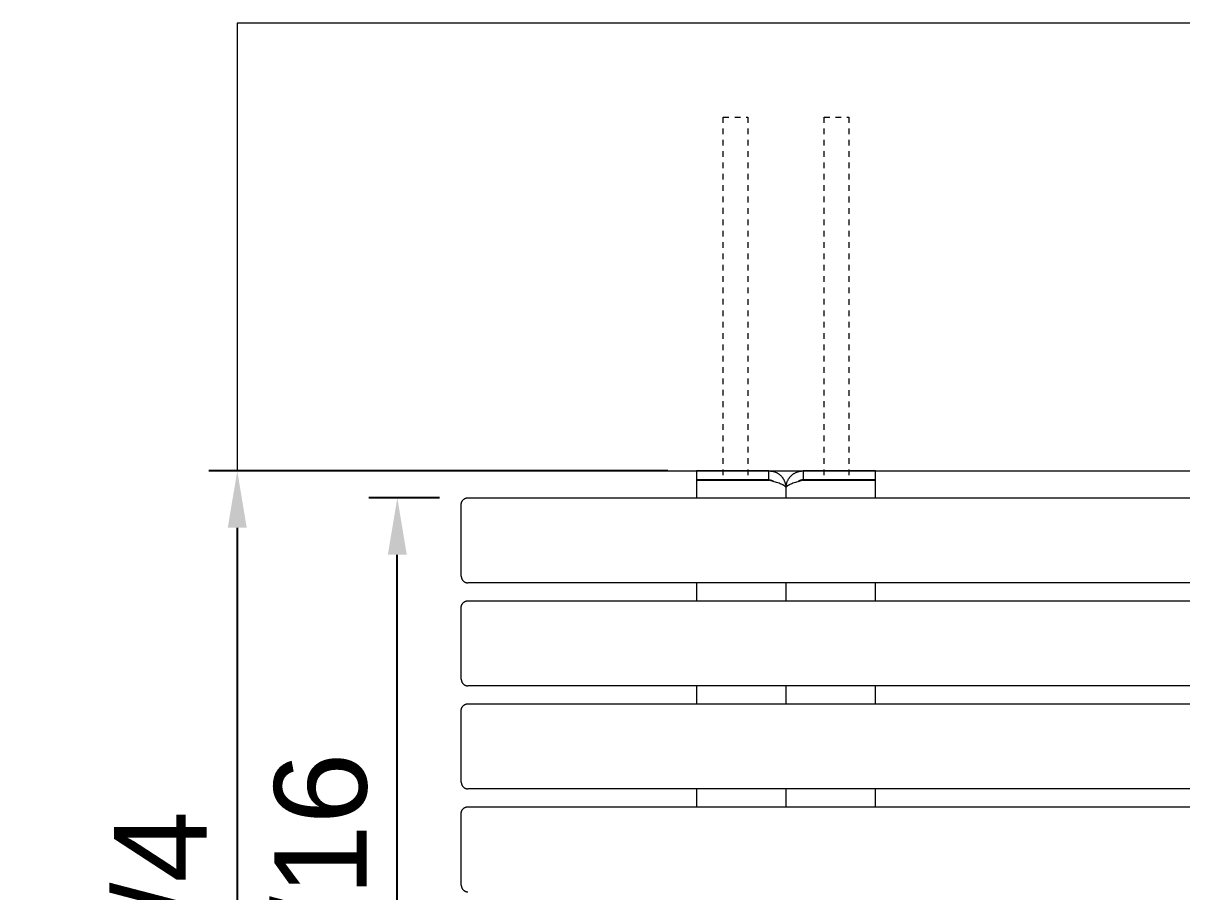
# Model space of a CAD drawing. Header units: inches. Extents: x -14 to 166, y -2 to 100.
# Drawn here: x -5.42 to 14.95, y 13.27 to 28.55 of the extents above; entities that cross this region are included whole.
import ezdxf

# ---------------------------------------------------------------- set-up
doc = ezdxf.new("R2010")
doc.units = ezdxf.units.IN
doc.linetypes.add('HIDDEN', pattern=[1.905, 1.27, -0.635])
for name, color, linetype, lineweight in [('ZANO_R', 7, 'Continuous', 0), ('ZANO_R_przerywana', 250, 'HIDDEN', 0), ('ZANO_W', 1, 'Continuous', 0)]:
    doc.layers.add(name, color=color, linetype=linetype, lineweight=lineweight)
doc.styles.get("Standard").update_dxf_attribs({"font": 'arial.ttf'})
doc.dimstyles.new('amerykanie', dxfattribs={"dimtxt": 50, "dimasz": 50, "dimexe": 0.5, "dimexo": 0.5, "dimgap": 1, "dimtad": 1, "dimdec": 0, "dimzin": 0, "dimlunit": 5, "dimtxsty": 'Standard', "dimcen": 0.09, "dimclrd": 1, "dimclre": 1, "dimclrt": 1, "dimazin": 0, "dimtfac": 1, "dimtdec": 0, "dimtmove": 0, "dimatfit": 3, "dimfxl": 1, "dimtzin": 0, "dimarcsym": 1})

# ---------------------------------------------------------------- blocks, each defined once
blk = doc.blocks.new('*D370')
at = {"layer": 'ZANO_W', "color": 1, "lineweight": -2}
for p, q in [((5.914, 20.672), (-2.157, 20.672)), ((-1.657, 19.672), (-1.657, 3.41)), ((1.863, 2.41), (-2.157, 2.41))]:
    blk.add_line(p, q, dxfattribs=at)
at = {"layer": 'ZANO_W', "color": 1}
for points in [[(-1.49, 19.672), (-1.824, 19.672), (-1.657, 20.672)], [(-1.824, 3.41), (-1.49, 3.41), (-1.657, 2.41)]]:
    blk.add_solid(points, dxfattribs=at)
at = {"layer": 'ZANO_W', "color": 1, "insert": (-2.997, 11.541), "char_height": 1.625, "attachment_point": 5, "rotation": 90}
blk.add_mtext('18 1/4', dxfattribs=at)
blk = doc.blocks.new('*D372')
at = {"layer": 'ZANO_W', "color": 1, "lineweight": -2}
for p, q in [((1.898, 20.2), (0.656, 20.2)), ((1.156, 3.405), (1.156, 19.2)), ((1.898, 2.405), (0.656, 2.405))]:
    blk.add_line(p, q, dxfattribs=at)
at = {"layer": 'ZANO_W', "color": 1}
for points in [[(1.323, 19.2), (0.99, 19.2), (1.156, 20.2)], [(0.99, 3.405), (1.323, 3.405), (1.156, 2.405)]]:
    blk.add_solid(points, dxfattribs=at)
at = {"layer": 'ZANO_W', "color": 1, "insert": (-0.184, 11.302), "char_height": 1.625, "attachment_point": 5, "rotation": 90}
blk.add_mtext('17 13/16', dxfattribs=at)

msp = doc.modelspace()

# ---------------------------------------------------------------- linework, layer by layer
at = {"layer": 'ZANO_R'}
for p, q in [((-1.65688, 28.54667), (-1.65688, 20.67266)), ((77.08327, 28.54667), (-1.65688, 28.54667)), ((-1.65688, 20.67266), (77.08327, 20.67266)), ((7.68957, 20.6725), (6.41398, 20.6725)), ((6.41398, 20.6725), (6.41398, 20.51502)), ((7.68957, 20.6725), (7.69876, 20.67236)), ((7.68957, 20.51502), (7.68957, 20.6725)), ((7.69876, 20.67236), (7.70793, 20.67194)), ((7.70793, 20.67194), (7.71708, 20.67123)), ((7.71708, 20.67123), (7.72621, 20.67025)), ((7.72621, 20.67025), (7.73531, 20.66898)), ((7.73531, 20.66898), (7.74436, 20.66744)), ((7.75153, 20.66605), (7.74437, 20.66748)), ((7.75866, 20.66445), (7.75153, 20.66605)), ((7.76575, 20.66267), (7.75866, 20.66445)), ((7.76574, 20.66264), (7.77519, 20.65999)), ((7.77519, 20.65999), (7.78454, 20.65703)), ((7.78454, 20.65703), (7.7938, 20.65376)), ((7.80309, 20.65014), (7.7938, 20.65376)), ((7.81224, 20.6462), (7.80309, 20.65014)), ((7.82127, 20.64196), (7.81224, 20.6462)), ((7.83014, 20.63743), (7.82127, 20.64196)), ((7.83886, 20.6326), (7.83014, 20.63743)), ((7.84742, 20.62748), (7.83886, 20.6326)), ((7.8558, 20.62208), (7.84742, 20.62748)), ((7.86399, 20.61641), (7.8558, 20.62208)), ((7.87199, 20.61046), (7.86399, 20.61641)), ((7.87979, 20.60425), (7.87199, 20.61046)), ((7.88738, 20.59779), (7.87979, 20.60425)), ((7.89475, 20.59108), (7.88738, 20.59779)), ((7.90189, 20.58412), (7.89475, 20.59108)), ((7.90879, 20.57693), (7.90189, 20.58412)), ((7.90879, 20.57693), (7.91534, 20.56965)), ((8.06143, 20.56872), (8.0663, 20.57423)), ((8.0663, 20.57423), (8.07299, 20.58137)), ((8.07299, 20.58137), (8.07992, 20.5883)), ((8.07992, 20.5883), (8.08706, 20.59499)), ((8.08706, 20.59499), (8.09442, 20.60144)), ((8.09442, 20.60144), (8.10199, 20.60766)), ((8.10199, 20.60766), (8.10976, 20.61362)), ((8.10976, 20.61362), (8.11772, 20.61932)), ((8.11772, 20.61932), (8.12586, 20.62476)), ((8.12586, 20.62476), (8.13417, 20.62993)), ((8.13417, 20.62993), (8.14265, 20.63483)), ((8.14265, 20.63483), (8.15129, 20.63944)), ((8.15129, 20.63944), (8.16007, 20.64378)), ((8.16007, 20.64378), (8.16899, 20.64782)), ((8.16899, 20.64782), (8.17803, 20.65156)), ((8.17803, 20.65156), (8.1872, 20.65501)), ((8.1872, 20.65501), (8.19417, 20.65741)), ((8.19417, 20.65741), (8.2012, 20.65963)), ((8.2012, 20.65963), (8.20828, 20.66168)), ((8.20827, 20.66171), (8.21535, 20.66358)), ((8.21535, 20.66358), (8.22246, 20.66527)), ((8.22246, 20.66527), (8.22962, 20.66678)), ((8.22963, 20.66675), (8.23926, 20.6685)), ((8.23926, 20.6685), (8.24895, 20.66994)), ((8.24895, 20.66994), (8.25867, 20.67106)), ((8.25867, 20.67106), (8.26843, 20.67186)), ((8.26843, 20.67186), (8.27821, 20.67234)), ((8.27821, 20.67234), (8.288, 20.6725)), ((8.288, 20.6725), (8.288, 20.51502)), ((9.56359, 20.6725), (8.288, 20.6725)), ((9.56359, 20.51502), (9.56359, 20.6725)), ((7.68957, 20.51502), (6.41398, 20.51502)), ((6.41398, 20.51108), (7.68957, 20.51108)), ((6.41398, 20.51108), (6.41398, 20.20006)), ((7.68957, 20.51502), (7.6945, 20.51493)), ((7.82279, 20.4706), (7.68957, 20.51108)), ((7.6945, 20.51493), (7.69942, 20.51468)), ((7.69942, 20.51468), (7.70433, 20.51425)), ((7.70433, 20.51425), (7.70922, 20.51365)), ((7.70922, 20.51365), (7.71408, 20.51288)), ((7.71408, 20.51288), (7.71892, 20.51195)), ((7.71892, 20.51195), (7.72372, 20.51084)), ((7.72372, 20.51084), (7.72848, 20.50958)), ((7.72848, 20.50958), (7.73319, 20.50814)), ((7.73319, 20.50814), (7.73785, 20.50654)), ((7.73785, 20.50654), (7.74245, 20.50479)), ((7.74245, 20.50479), (7.74699, 20.50287)), ((7.74699, 20.50287), (7.75146, 20.50079)), ((7.75146, 20.50079), (7.75585, 20.49857)), ((7.75585, 20.49857), (7.76017, 20.49619)), ((7.76017, 20.49619), (7.7644, 20.49366)), ((7.7644, 20.49366), (7.76853, 20.49099)), ((7.76853, 20.49099), (7.77258, 20.48817)), ((7.77258, 20.48817), (7.77652, 20.48522)), ((7.86781, 20.4551), (7.82279, 20.4706)), ((7.88663, 20.44802), (7.86781, 20.4551)), ((7.90526, 20.44046), (7.88663, 20.44802)), ((7.92114, 20.43345), (7.90526, 20.44046)), ((7.91534, 20.56965), (7.92164, 20.56216)), ((7.92897, 20.42973), (7.92114, 20.43345)), ((7.92164, 20.56216), (7.9277, 20.55446)), ((7.93207, 20.54856), (7.9277, 20.55446)), ((7.93672, 20.42582), (7.92897, 20.42973)), ((7.9363, 20.54256), (7.93207, 20.54856)), ((7.94039, 20.53645), (7.9363, 20.54256)), ((7.9427, 20.42263), (7.93672, 20.42582)), ((7.94039, 20.53645), (7.94431, 20.53025)), ((7.9486, 20.41928), (7.9427, 20.42263)), ((7.94431, 20.53025), (7.94809, 20.52395)), ((7.94809, 20.52395), (7.95171, 20.51756)), ((7.95439, 20.41576), (7.9486, 20.41928)), ((7.95618, 20.50912), (7.95171, 20.51756)), ((7.95724, 20.41393), (7.95439, 20.41576)), ((7.96038, 20.50055), (7.95618, 20.50912)), ((7.96006, 20.41204), (7.95724, 20.41393)), ((7.96228, 20.41049), (7.96006, 20.41204)), ((7.9643, 20.49185), (7.96038, 20.50055)), ((7.96447, 20.4089), (7.96228, 20.41049)), ((7.96794, 20.48302), (7.9643, 20.49185)), ((7.96664, 20.40726), (7.96447, 20.4089)), ((7.96876, 20.40558), (7.96664, 20.40726)), ((7.9713, 20.47409), (7.96794, 20.48302)), ((7.97083, 20.40384), (7.96876, 20.40558)), ((7.97286, 20.40204), (7.97083, 20.40384)), ((7.97437, 20.46505), (7.9713, 20.47409)), ((7.97483, 20.40018), (7.97286, 20.40204)), ((7.97715, 20.45591), (7.97437, 20.46505)), ((7.97673, 20.39826), (7.97483, 20.40018)), ((7.97811, 20.39678), (7.97673, 20.39826)), ((7.97964, 20.4467), (7.97715, 20.45591)), ((7.97945, 20.39526), (7.97811, 20.39678)), ((7.98009, 20.39448), (7.97945, 20.39526)), ((7.98184, 20.43741), (7.97964, 20.4467)), ((7.98073, 20.39369), (7.98009, 20.39448)), ((7.98135, 20.39289), (7.98073, 20.39369)), ((7.98195, 20.39208), (7.98135, 20.39289)), ((7.98373, 20.42805), (7.98184, 20.43741)), ((7.98253, 20.39126), (7.98195, 20.39208)), ((7.9831, 20.39043), (7.98253, 20.39126)), ((7.98364, 20.38958), (7.9831, 20.39043)), ((7.98417, 20.38872), (7.98364, 20.38958)), ((7.98373, 20.42805), (7.98499, 20.42082)), ((7.98468, 20.38784), (7.98417, 20.38872)), ((7.98516, 20.38696), (7.98468, 20.38784)), ((7.98499, 20.42082), (7.98606, 20.41355)), ((7.98562, 20.38606), (7.98516, 20.38696)), ((7.98606, 20.38514), (7.98562, 20.38606)), ((7.98606, 20.41355), (7.98696, 20.40626)), ((7.98792, 20.39601), (7.98697, 20.40626)), ((7.98853, 20.38573), (7.98792, 20.39601)), ((7.98878, 20.37544), (7.98853, 20.38573)), ((7.9887, 20.37544), (7.98876, 20.37436)), ((7.98879, 20.37436), (7.98897, 20.38379)), ((7.98879, 20.37329), (7.98879, 20.37436)), ((7.98879, 20.20006), (7.98879, 20.37329)), ((7.98897, 20.38379), (7.98945, 20.39322)), ((7.98945, 20.39322), (7.99023, 20.40262)), ((7.99023, 20.40262), (7.99135, 20.41234)), ((7.99135, 20.41234), (7.99278, 20.42203)), ((7.9925, 20.38711), (7.99203, 20.38621)), ((7.99299, 20.388), (7.9925, 20.38711)), ((7.99278, 20.42203), (7.99454, 20.43166)), ((7.9935, 20.38887), (7.99299, 20.388)), ((7.99403, 20.38973), (7.9935, 20.38887)), ((7.99458, 20.39058), (7.99403, 20.38973)), ((7.99454, 20.43166), (7.9966, 20.44123)), ((7.99515, 20.39141), (7.99458, 20.39058)), ((7.99574, 20.39223), (7.99515, 20.39141)), ((7.99634, 20.39304), (7.99574, 20.39223)), ((7.99696, 20.39384), (7.99634, 20.39304)), ((7.9966, 20.44123), (7.99898, 20.45073)), ((7.9976, 20.39463), (7.99696, 20.39384)), ((7.99891, 20.39617), (7.9976, 20.39463)), ((8.00027, 20.39766), (7.99891, 20.39617)), ((7.99898, 20.45073), (8.00167, 20.46015)), ((8.00168, 20.39912), (8.00027, 20.39766)), ((8.00167, 20.46015), (8.00467, 20.46947)), ((8.00365, 20.40104), (8.00168, 20.39912)), ((8.00567, 20.4029), (8.00365, 20.40104)), ((8.00467, 20.46947), (8.00797, 20.47869)), ((8.00775, 20.4047), (8.00567, 20.4029)), ((8.00988, 20.40643), (8.00775, 20.4047)), ((8.00797, 20.47869), (8.01156, 20.48779)), ((8.01206, 20.40812), (8.00988, 20.40643)), ((8.01156, 20.48779), (8.01546, 20.49678)), ((8.01427, 20.40976), (8.01206, 20.40812)), ((8.01651, 20.41135), (8.01427, 20.40976)), ((8.01546, 20.49678), (8.01964, 20.50563)), ((8.01879, 20.4129), (8.01651, 20.41135)), ((8.02166, 20.41479), (8.01879, 20.4129)), ((8.01964, 20.50563), (8.02412, 20.51434)), ((8.02456, 20.41662), (8.02166, 20.41479)), ((8.02412, 20.51433), (8.02887, 20.52289)), ((8.03045, 20.42014), (8.02456, 20.41662)), ((8.02887, 20.52289), (8.03391, 20.53129)), ((8.03645, 20.42348), (8.03045, 20.42014)), ((8.03391, 20.53129), (8.03921, 20.53952)), ((8.04253, 20.42668), (8.03645, 20.42348)), ((8.03921, 20.53952), (8.04337, 20.54558)), ((8.04987, 20.43034), (8.04253, 20.42668)), ((8.04337, 20.54558), (8.04767, 20.55153)), ((8.04767, 20.55153), (8.05212, 20.55737)), ((8.05729, 20.43384), (8.04987, 20.43034)), ((8.05212, 20.55737), (8.05671, 20.56311)), ((8.05671, 20.56311), (8.06143, 20.56872)), ((8.07231, 20.44046), (8.05729, 20.43384)), ((8.09094, 20.44802), (8.07231, 20.44046)), ((8.10976, 20.4551), (8.09094, 20.44802)), ((8.15478, 20.4706), (8.10976, 20.4551)), ((8.288, 20.51108), (8.15478, 20.4706)), ((8.205, 20.48817), (8.20106, 20.48522)), ((8.20904, 20.49099), (8.205, 20.48817)), ((8.21318, 20.49366), (8.20904, 20.49099)), ((8.21741, 20.49619), (8.21318, 20.49366)), ((8.22172, 20.49857), (8.21741, 20.49619)), ((8.22612, 20.50079), (8.22172, 20.49857)), ((8.23058, 20.50287), (8.22612, 20.50079)), ((8.23512, 20.50479), (8.23058, 20.50287)), ((8.23972, 20.50654), (8.23512, 20.50479)), ((8.24438, 20.50814), (8.23972, 20.50654)), ((8.2491, 20.50958), (8.24438, 20.50814)), ((8.25385, 20.51084), (8.2491, 20.50958)), ((8.25866, 20.51195), (8.25385, 20.51084)), ((8.26349, 20.51288), (8.25866, 20.51195)), ((8.26836, 20.51365), (8.26349, 20.51288)), ((8.27325, 20.51425), (8.26836, 20.51365)), ((8.27816, 20.51468), (8.27325, 20.51425)), ((8.28307, 20.51493), (8.27816, 20.51468)), ((8.288, 20.51502), (8.28307, 20.51493)), ((9.56359, 20.51502), (8.288, 20.51502)), ((8.288, 20.51108), (9.56359, 20.51108)), ((9.56359, 20.20006), (9.56359, 20.51108)), ((2.31192, 20.16257), (2.31472, 20.16547)), ((2.31472, 20.16547), (2.31762, 20.16827)), ((2.31762, 20.16827), (2.32061, 20.17097)), ((2.32061, 20.17097), (2.3237, 20.17357)), ((2.3237, 20.17357), (2.32687, 20.17606)), ((2.32687, 20.17606), (2.33012, 20.17844)), ((2.33012, 20.17844), (2.33346, 20.18071)), ((2.33346, 20.18071), (2.33687, 20.18286)), ((2.33687, 20.18286), (2.34035, 20.1849)), ((2.34035, 20.1849), (2.3439, 20.18682)), ((2.3439, 20.18682), (2.34751, 20.18861)), ((2.34751, 20.18861), (2.35118, 20.19028)), ((2.35118, 20.19028), (2.35491, 20.19182)), ((2.35491, 20.19182), (2.35868, 20.19324)), ((2.35868, 20.19324), (2.36251, 20.19452)), ((2.36251, 20.19452), (2.36637, 20.19568)), ((2.36637, 20.19568), (2.37027, 20.1967)), ((2.37027, 20.1967), (2.37421, 20.19759)), ((2.37421, 20.19759), (2.37817, 20.19834)), ((2.37817, 20.19834), (2.38215, 20.19896)), ((2.38215, 20.19896), (2.38616, 20.19944)), ((2.38616, 20.19944), (2.39018, 20.19978)), ((2.39018, 20.19978), (2.3942, 20.19999)), ((2.3942, 20.19999), (2.39824, 20.20006)), ((2.39824, 20.20006), (73.02816, 20.20006)), ((2.28013, 20.08195), (2.28019, 20.08598)), ((2.28013, 18.82211), (2.28013, 20.08195)), ((2.28019, 20.08598), (2.2804, 20.09001)), ((2.2804, 20.09001), (2.28075, 20.09403)), ((2.28075, 20.09403), (2.28123, 20.09803)), ((2.28123, 20.09803), (2.28184, 20.10202)), ((2.28184, 20.10202), (2.2826, 20.10598)), ((2.2826, 20.10598), (2.28348, 20.10991)), ((2.28348, 20.10991), (2.28451, 20.11381)), ((2.28451, 20.11381), (2.28566, 20.11768)), ((2.28566, 20.11768), (2.28695, 20.1215)), ((2.28695, 20.1215), (2.28836, 20.12528)), ((2.28836, 20.12528), (2.2899, 20.129)), ((2.2899, 20.129), (2.29157, 20.13268)), ((2.29157, 20.13268), (2.29337, 20.13629)), ((2.29337, 20.13629), (2.29528, 20.13984)), ((2.29528, 20.13984), (2.29732, 20.14332)), ((2.29732, 20.14332), (2.29947, 20.14673)), ((2.29947, 20.14673), (2.30174, 20.15006)), ((2.30174, 20.15006), (2.30413, 20.15332)), ((2.30413, 20.15332), (2.30662, 20.15649)), ((2.30662, 20.15649), (2.30922, 20.15957)), ((2.30922, 20.15957), (2.31192, 20.16257)), ((2.28013, 18.82211), (2.28019, 18.81807)), ((2.28019, 18.81807), (2.2804, 18.81405)), ((2.2804, 18.81405), (2.28075, 18.81003)), ((2.28075, 18.81003), (2.28123, 18.80602)), ((2.28123, 18.80602), (2.28184, 18.80204)), ((2.28184, 18.80204), (2.2826, 18.79808)), ((2.2826, 18.79808), (2.28348, 18.79414)), ((2.28348, 18.79414), (2.28451, 18.79024)), ((2.28451, 18.79024), (2.28566, 18.78638)), ((2.28566, 18.78638), (2.28695, 18.78255)), ((2.28695, 18.78255), (2.28836, 18.77878)), ((2.28836, 18.77878), (2.2899, 18.77505)), ((2.2899, 18.77505), (2.29157, 18.77138)), ((2.29157, 18.77138), (2.29337, 18.76777)), ((2.29337, 18.76777), (2.29528, 18.76422)), ((2.29528, 18.76422), (2.29732, 18.76074)), ((2.29732, 18.76074), (2.29947, 18.75733)), ((2.29947, 18.75733), (2.30174, 18.75399)), ((2.30174, 18.75399), (2.30413, 18.75074)), ((2.30413, 18.75074), (2.30662, 18.74757)), ((2.30662, 18.74757), (2.30922, 18.74448)), ((2.30922, 18.74448), (2.31192, 18.74149)), ((2.31192, 18.74149), (2.31472, 18.73859)), ((2.31472, 18.73859), (2.31762, 18.73579)), ((2.31762, 18.73579), (2.32061, 18.73308)), ((2.32061, 18.73308), (2.3237, 18.73049)), ((2.3237, 18.73049), (2.32687, 18.728)), ((2.32687, 18.728), (2.33012, 18.72561)), ((2.33012, 18.72561), (2.33346, 18.72334)), ((2.33346, 18.72334), (2.33687, 18.72119)), ((2.33687, 18.72119), (2.34035, 18.71915)), ((2.34035, 18.71915), (2.3439, 18.71724)), ((2.3439, 18.71724), (2.34751, 18.71544)), ((2.34751, 18.71544), (2.35118, 18.71377)), ((2.35118, 18.71377), (2.35491, 18.71223)), ((2.35491, 18.71223), (2.35868, 18.71082)), ((2.35868, 18.71082), (2.36251, 18.70953)), ((2.36251, 18.70953), (2.36637, 18.70838)), ((2.36637, 18.70838), (2.37027, 18.70735)), ((2.37027, 18.70735), (2.37421, 18.70647)), ((2.37421, 18.70647), (2.37817, 18.70571)), ((2.37817, 18.70571), (2.38215, 18.7051)), ((2.38215, 18.7051), (2.38616, 18.70462)), ((2.38616, 18.70462), (2.39018, 18.70427)), ((2.39018, 18.70427), (2.3942, 18.70406)), ((2.3942, 18.70406), (2.39824, 18.704)), ((73.02816, 18.704), (2.39824, 18.704)), ((6.41398, 18.704), (6.41398, 18.38904)), ((7.98879, 18.38904), (7.98879, 18.704)), ((9.56359, 18.38904), (9.56359, 18.704)), ((2.29528, 18.32881), (2.29732, 18.33229)), ((2.29732, 18.33229), (2.29947, 18.3357)), ((2.29947, 18.3357), (2.30174, 18.33904)), ((2.30174, 18.33904), (2.30413, 18.34229)), ((2.30413, 18.34229), (2.30662, 18.34546)), ((2.30662, 18.34546), (2.30922, 18.34855)), ((2.30922, 18.34855), (2.31192, 18.35154)), ((2.31192, 18.35154), (2.31472, 18.35444)), ((2.31472, 18.35444), (2.31762, 18.35724)), ((2.31762, 18.35724), (2.32061, 18.35995)), ((2.32061, 18.35995), (2.3237, 18.36254)), ((2.3237, 18.36254), (2.32687, 18.36504)), ((2.32687, 18.36504), (2.33012, 18.36742)), ((2.33012, 18.36742), (2.33346, 18.36969)), ((2.33346, 18.36969), (2.33687, 18.37184)), ((2.33687, 18.37184), (2.34035, 18.37388)), ((2.34035, 18.37388), (2.3439, 18.37579)), ((2.3439, 18.37579), (2.34751, 18.37759)), ((2.34751, 18.37759), (2.35118, 18.37926)), ((2.35118, 18.37926), (2.35491, 18.3808)), ((2.35491, 18.3808), (2.35868, 18.38222)), ((2.35868, 18.38222), (2.36251, 18.3835)), ((2.36251, 18.3835), (2.36637, 18.38466)), ((2.36637, 18.38466), (2.37027, 18.38568)), ((2.37027, 18.38568), (2.37421, 18.38656)), ((2.37421, 18.38656), (2.37817, 18.38732)), ((2.37817, 18.38732), (2.38215, 18.38794)), ((2.38215, 18.38794), (2.38616, 18.38842)), ((2.38616, 18.38842), (2.39018, 18.38876)), ((2.39018, 18.38876), (2.3942, 18.38897)), ((2.3942, 18.38897), (2.39824, 18.38904)), ((2.39824, 18.38904), (73.02816, 18.38904)), ((2.28013, 18.27093), (2.28019, 18.27496)), ((2.28013, 17.01108), (2.28013, 18.27093)), ((2.28019, 18.27496), (2.2804, 18.27899)), ((2.2804, 18.27899), (2.28075, 18.283)), ((2.28075, 18.283), (2.28123, 18.28701)), ((2.28123, 18.28701), (2.28184, 18.29099)), ((2.28184, 18.29099), (2.2826, 18.29496)), ((2.2826, 18.29496), (2.28348, 18.29889)), ((2.28348, 18.29889), (2.28451, 18.30279)), ((2.28451, 18.30279), (2.28566, 18.30666)), ((2.28566, 18.30666), (2.28695, 18.31048)), ((2.28695, 18.31048), (2.28836, 18.31425)), ((2.28836, 18.31425), (2.2899, 18.31798)), ((2.2899, 18.31798), (2.29157, 18.32165)), ((2.29157, 18.32165), (2.29337, 18.32526)), ((2.29337, 18.32526), (2.29528, 18.32881)), ((2.28013, 17.01108), (2.28019, 17.00705)), ((2.28019, 17.00705), (2.2804, 17.00302)), ((2.2804, 17.00302), (2.28075, 16.999)), ((2.28075, 16.999), (2.28123, 16.995)), ((2.28123, 16.995), (2.28184, 16.99101)), ((2.28184, 16.99101), (2.2826, 16.98705)), ((2.2826, 16.98705), (2.28348, 16.98312)), ((2.28348, 16.98312), (2.28451, 16.97922)), ((2.28451, 16.97922), (2.28566, 16.97535)), ((2.28566, 16.97535), (2.28695, 16.97153)), ((2.28695, 16.97153), (2.28836, 16.96775)), ((2.28836, 16.96775), (2.2899, 16.96403)), ((2.2899, 16.96403), (2.29157, 16.96036)), ((2.29157, 16.96036), (2.29337, 16.95674)), ((2.29337, 16.95674), (2.29528, 16.9532)), ((2.29528, 16.9532), (2.29732, 16.94971)), ((2.29732, 16.94971), (2.29947, 16.9463)), ((2.29947, 16.9463), (2.30174, 16.94297)), ((2.30174, 16.94297), (2.30413, 16.93972)), ((2.30413, 16.93972), (2.30662, 16.93654)), ((2.30662, 16.93654), (2.30922, 16.93346)), ((2.30922, 16.93346), (2.31192, 16.93047)), ((2.31192, 16.93047), (2.31472, 16.92757)), ((2.31472, 16.92757), (2.31762, 16.92476)), ((2.31762, 16.92476), (2.32061, 16.92206)), ((2.32061, 16.92206), (2.3237, 16.91946)), ((2.3237, 16.91946), (2.32687, 16.91697)), ((2.32687, 16.91697), (2.33012, 16.91459)), ((2.33012, 16.91459), (2.33346, 16.91232)), ((2.33346, 16.91232), (2.33687, 16.91017)), ((2.33687, 16.91017), (2.34035, 16.90813)), ((2.34035, 16.90813), (2.3439, 16.90621)), ((2.3439, 16.90621), (2.34751, 16.90442)), ((2.34751, 16.90442), (2.35118, 16.90275)), ((2.35118, 16.90275), (2.35491, 16.90121)), ((2.35491, 16.90121), (2.35868, 16.89979)), ((2.35868, 16.89979), (2.36251, 16.89851)), ((2.36251, 16.89851), (2.36637, 16.89735)), ((2.36637, 16.89735), (2.37027, 16.89633)), ((2.37027, 16.89633), (2.37421, 16.89544)), ((2.37421, 16.89544), (2.37817, 16.89469)), ((2.37817, 16.89469), (2.38215, 16.89407)), ((2.38215, 16.89407), (2.38616, 16.89359)), ((2.38616, 16.89359), (2.39018, 16.89325)), ((2.39018, 16.89325), (2.3942, 16.89304)), ((2.3942, 16.89304), (2.39824, 16.89297)), ((73.02816, 16.89297), (2.39824, 16.89297)), ((6.41398, 16.89297), (6.41398, 16.57801)), ((7.98879, 16.57801), (7.98879, 16.89297)), ((9.56359, 16.57801), (9.56359, 16.89297)), ((2.28566, 16.49563), (2.28695, 16.49945)), ((2.28695, 16.49945), (2.28836, 16.50323)), ((2.28836, 16.50323), (2.2899, 16.50696)), ((2.2899, 16.50696), (2.29157, 16.51063)), ((2.29157, 16.51063), (2.29337, 16.51424)), ((2.29337, 16.51424), (2.29528, 16.51779)), ((2.29528, 16.51779), (2.29732, 16.52127)), ((2.29732, 16.52127), (2.29947, 16.52468)), ((2.29947, 16.52468), (2.30174, 16.52801)), ((2.30174, 16.52801), (2.30413, 16.53127)), ((2.30413, 16.53127), (2.30662, 16.53444)), ((2.30662, 16.53444), (2.30922, 16.53752)), ((2.30922, 16.53752), (2.31192, 16.54052)), ((2.31192, 16.54052), (2.31472, 16.54342)), ((2.31472, 16.54342), (2.31762, 16.54622)), ((2.31762, 16.54622), (2.32061, 16.54892)), ((2.32061, 16.54892), (2.3237, 16.55152)), ((2.3237, 16.55152), (2.32687, 16.55401)), ((2.32687, 16.55401), (2.33012, 16.55639)), ((2.33012, 16.55639), (2.33346, 16.55866)), ((2.33346, 16.55866), (2.33687, 16.56082)), ((2.33687, 16.56082), (2.34035, 16.56285)), ((2.34035, 16.56285), (2.3439, 16.56477)), ((2.3439, 16.56477), (2.34751, 16.56656)), ((2.34751, 16.56656), (2.35118, 16.56823)), ((2.35118, 16.56823), (2.35491, 16.56978)), ((2.35491, 16.56978), (2.35868, 16.57119)), ((2.35868, 16.57119), (2.36251, 16.57248)), ((2.36251, 16.57248), (2.36637, 16.57363)), ((2.36637, 16.57363), (2.37027, 16.57465)), ((2.37027, 16.57465), (2.37421, 16.57554)), ((2.37421, 16.57554), (2.37817, 16.57629)), ((2.37817, 16.57629), (2.38215, 16.57691)), ((2.38215, 16.57691), (2.38616, 16.57739)), ((2.38616, 16.57739), (2.39018, 16.57774)), ((2.39018, 16.57774), (2.3942, 16.57794)), ((2.3942, 16.57794), (2.39824, 16.57801)), ((2.39824, 16.57801), (73.02816, 16.57801)), ((2.28013, 16.4599), (2.28019, 16.46393)), ((2.28013, 15.20006), (2.28013, 16.4599)), ((2.28019, 16.46393), (2.2804, 16.46796)), ((2.2804, 16.46796), (2.28075, 16.47198)), ((2.28075, 16.47198), (2.28123, 16.47598)), ((2.28123, 16.47598), (2.28184, 16.47997)), ((2.28184, 16.47997), (2.2826, 16.48393)), ((2.2826, 16.48393), (2.28348, 16.48787)), ((2.28348, 16.48787), (2.28451, 16.49177)), ((2.28451, 16.49177), (2.28566, 16.49563)), ((2.28013, 15.20006), (2.28019, 15.19603)), ((2.28019, 15.19603), (2.2804, 15.192)), ((2.2804, 15.192), (2.28075, 15.18798)), ((2.28075, 15.18798), (2.28123, 15.18398)), ((2.28123, 15.18398), (2.28184, 15.17999)), ((2.28184, 15.17999), (2.2826, 15.17603)), ((2.2826, 15.17603), (2.28348, 15.17209)), ((2.28348, 15.17209), (2.28451, 15.16819)), ((2.28451, 15.16819), (2.28566, 15.16433)), ((2.28566, 15.16433), (2.28695, 15.16051)), ((2.28695, 15.16051), (2.28836, 15.15673)), ((2.28836, 15.15673), (2.2899, 15.153)), ((2.2899, 15.153), (2.29157, 15.14933)), ((2.29157, 15.14933), (2.29337, 15.14572)), ((2.29337, 15.14572), (2.29528, 15.14217)), ((2.29528, 15.14217), (2.29732, 15.13869)), ((2.29732, 15.13869), (2.29947, 15.13528)), ((2.29947, 15.13528), (2.30174, 15.13195)), ((2.30174, 15.13195), (2.30413, 15.12869)), ((2.30413, 15.12869), (2.30662, 15.12552)), ((2.30662, 15.12552), (2.30922, 15.12244)), ((2.30922, 15.12244), (2.31192, 15.11944)), ((2.31192, 15.11944), (2.31472, 15.11654)), ((2.31472, 15.11654), (2.31762, 15.11374)), ((2.31762, 15.11374), (2.32061, 15.11104)), ((2.32061, 15.11104), (2.3237, 15.10844)), ((2.3237, 15.10844), (2.32687, 15.10595)), ((2.32687, 15.10595), (2.33012, 15.10357)), ((2.33012, 15.10357), (2.33346, 15.1013)), ((2.33346, 15.1013), (2.33687, 15.09914)), ((2.33687, 15.09914), (2.34035, 15.09711)), ((2.34035, 15.09711), (2.3439, 15.09519)), ((2.3439, 15.09519), (2.34751, 15.0934)), ((2.34751, 15.0934), (2.35118, 15.09173)), ((2.35118, 15.09173), (2.35491, 15.09018)), ((2.35491, 15.09018), (2.35868, 15.08877)), ((2.35868, 15.08877), (2.36251, 15.08748)), ((2.36251, 15.08748), (2.36637, 15.08633)), ((2.36637, 15.08633), (2.37027, 15.08531)), ((2.37027, 15.08531), (2.37421, 15.08442)), ((2.37421, 15.08442), (2.37817, 15.08367)), ((2.37817, 15.08367), (2.38215, 15.08305)), ((2.38215, 15.08305), (2.38616, 15.08257)), ((2.38616, 15.08257), (2.39018, 15.08222)), ((2.39018, 15.08222), (2.3942, 15.08202)), ((2.3942, 15.08202), (2.39824, 15.08195)), ((73.02816, 15.08195), (2.39824, 15.08195)), ((6.41398, 15.08195), (6.41398, 14.76699)), ((7.98879, 14.76699), (7.98879, 15.08195)), ((9.56359, 14.76699), (9.56359, 15.08195)), ((2.28075, 14.66096), (2.28123, 14.66496)), ((2.28123, 14.66496), (2.28184, 14.66895)), ((2.28184, 14.66895), (2.2826, 14.67291)), ((2.2826, 14.67291), (2.28348, 14.67684)), ((2.28348, 14.67684), (2.28451, 14.68074)), ((2.28451, 14.68074), (2.28566, 14.68461)), ((2.28566, 14.68461), (2.28695, 14.68843)), ((2.28695, 14.68843), (2.28836, 14.69221)), ((2.28836, 14.69221), (2.2899, 14.69593)), ((2.2899, 14.69593), (2.29157, 14.6996)), ((2.29157, 14.6996), (2.29337, 14.70322)), ((2.29337, 14.70322), (2.29528, 14.70676)), ((2.29528, 14.70676), (2.29732, 14.71025)), ((2.29732, 14.71025), (2.29947, 14.71366)), ((2.29947, 14.71366), (2.30174, 14.71699)), ((2.30174, 14.71699), (2.30413, 14.72024)), ((2.30413, 14.72024), (2.30662, 14.72342)), ((2.30662, 14.72342), (2.30922, 14.7265)), ((2.30922, 14.7265), (2.31192, 14.72949)), ((2.31192, 14.72949), (2.31472, 14.73239)), ((2.31472, 14.73239), (2.31762, 14.7352)), ((2.31762, 14.7352), (2.32061, 14.7379)), ((2.32061, 14.7379), (2.3237, 14.7405)), ((2.3237, 14.7405), (2.32687, 14.74299)), ((2.32687, 14.74299), (2.33012, 14.74537)), ((2.33012, 14.74537), (2.33346, 14.74764)), ((2.33346, 14.74764), (2.33687, 14.74979)), ((2.33687, 14.74979), (2.34035, 14.75183)), ((2.34035, 14.75183), (2.3439, 14.75375)), ((2.3439, 14.75375), (2.34751, 14.75554)), ((2.34751, 14.75554), (2.35118, 14.75721)), ((2.35118, 14.75721), (2.35491, 14.75875)), ((2.35491, 14.75875), (2.35868, 14.76017)), ((2.35868, 14.76017), (2.36251, 14.76145)), ((2.36251, 14.76145), (2.36637, 14.76261)), ((2.36637, 14.76261), (2.37027, 14.76363)), ((2.37027, 14.76363), (2.37421, 14.76452)), ((2.37421, 14.76452), (2.37817, 14.76527)), ((2.37817, 14.76527), (2.38215, 14.76589)), ((2.38215, 14.76589), (2.38616, 14.76637)), ((2.38616, 14.76637), (2.39018, 14.76671)), ((2.39018, 14.76671), (2.3942, 14.76692)), ((2.3942, 14.76692), (2.39824, 14.76699)), ((2.39824, 14.76699), (73.02816, 14.76699)), ((2.28013, 14.64888), (2.28019, 14.65291)), ((2.28013, 13.38904), (2.28013, 14.64888)), ((2.28019, 14.65291), (2.2804, 14.65694)), ((2.2804, 14.65694), (2.28075, 14.66096)), ((2.28013, 13.38904), (2.28019, 13.385)), ((2.28019, 13.385), (2.2804, 13.38098)), ((2.2804, 13.38098), (2.28075, 13.37696)), ((2.28075, 13.37696), (2.28123, 13.37295)), ((2.28123, 13.37295), (2.28184, 13.36897)), ((2.28184, 13.36897), (2.2826, 13.36501)), ((2.2826, 13.36501), (2.28348, 13.36107)), ((2.28348, 13.36107), (2.28451, 13.35717)), ((2.28451, 13.35717), (2.28566, 13.35331)), ((2.28566, 13.35331), (2.28695, 13.34948)), ((2.28695, 13.34948), (2.28836, 13.34571)), ((2.28836, 13.34571), (2.2899, 13.34198)), ((2.2899, 13.34198), (2.29157, 13.33831)), ((2.29157, 13.33831), (2.29337, 13.3347)), ((2.29337, 13.3347), (2.29528, 13.33115)), ((2.29528, 13.33115), (2.29732, 13.32767)), ((2.29732, 13.32767), (2.29947, 13.32426)), ((2.29947, 13.32426), (2.30174, 13.32092)), ((2.30174, 13.32092), (2.30413, 13.31767)), ((2.30413, 13.31767), (2.30662, 13.3145)), ((2.30662, 13.3145), (2.30922, 13.31141)), ((2.30922, 13.31141), (2.31192, 13.30842)), ((2.31192, 13.30842), (2.31472, 13.30552)), ((2.31472, 13.30552), (2.31762, 13.30272)), ((2.31762, 13.30272), (2.32061, 13.30001)), ((2.32061, 13.30001), (2.3237, 13.29742)), ((2.3237, 13.29742), (2.32687, 13.29492)), ((2.32687, 13.29492), (2.33012, 13.29254)), ((2.33012, 13.29254), (2.33346, 13.29027)), ((2.33346, 13.29027), (2.33687, 13.28812)), ((2.33687, 13.28812), (2.34035, 13.28608)), ((2.34035, 13.28608), (2.3439, 13.28417)), ((2.3439, 13.28417), (2.34751, 13.28237)), ((2.34751, 13.28237), (2.35118, 13.2807)), ((2.35118, 13.2807), (2.35491, 13.27916)), ((2.35491, 13.27916), (2.35868, 13.27774)), ((2.35868, 13.27774), (2.36251, 13.27646)), ((2.36251, 13.27646), (2.36637, 13.27531)), ((2.36637, 13.27531), (2.37027, 13.27428)), ((2.37027, 13.27428), (2.37421, 13.2734)), ((2.37421, 13.2734), (2.37817, 13.27264)), ((2.37817, 13.27264), (2.38215, 13.27203)), ((2.38215, 13.27203), (2.38616, 13.27154)), ((2.38616, 13.27154), (2.39018, 13.2712)), ((2.39018, 13.2712), (2.3942, 13.27099)), ((2.3942, 13.27099), (2.39824, 13.27093))]:
    msp.add_line(p, q, dxfattribs=at)
at = {"layer": 'ZANO_R_przerywana', "ltscale": 0.05}
for points in [[(6.88645, 20.59654), (6.88645, 26.89575), (7.31952, 26.89575), (7.31952, 20.59654)], [(8.65808, 20.59655), (8.65808, 26.89576), (9.09115, 26.89576), (9.09115, 20.59655)]]:
    msp.add_lwpolyline(points, dxfattribs=at)

# ---------------------------------------------------------------- dimensions: what is measured, and where the dimension line sits
at = {"layer": 'ZANO_W'}
for base, p1, p2, picture, middle in [((-1.65688, 2.41032), (6.41398, 20.6725), (2.36251, 2.41032), '*D370', (-2.99709, 11.54141)), ((1.15643, 20.20006), (2.39824, 2.40478), (2.39824, 20.20006), '*D372', (-0.18434, 11.30242))]:
    dim = msp.add_linear_dim(base=base, p1=p1, p2=p2, angle=90, dimstyle='amerykanie', override={"dimtxt": 1.625, "dimasz": 1, "dimgap": 0.5, "dimdec": 4, "dimaunit": 1, "dimadec": 1, "dimtdec": 4, "dimtmove": 1, "dimfrac": 2}, dxfattribs=at)
    dim.commit()
    dim.dimension.update_dxf_attribs({"geometry": picture, "text_midpoint": middle})

doc.saveas('drawing.dxf')
